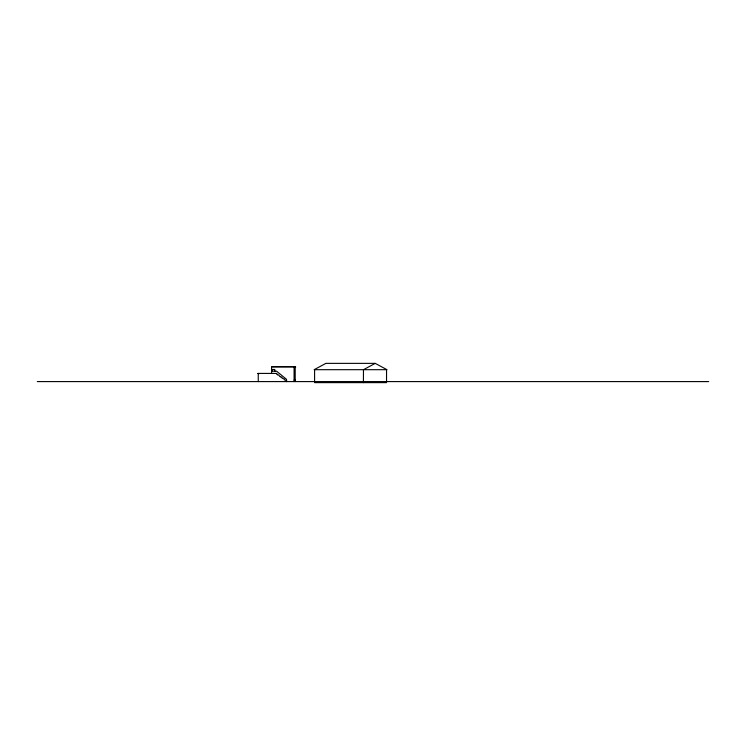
<?xml version="1.0" encoding="UTF-8"?>
<svg xmlns="http://www.w3.org/2000/svg" width="746" height="746" viewBox="0 0 746 746"><rect width="100%" height="100%" fill="white"/><g stroke="black" fill="none" stroke-linecap="round" stroke-linejoin="round"><path stroke-width="1.12" d="M375.229 363.367L325.89 363.367L314.141 369.69L386.978 369.69L375.229 363.367L363.479 369.69L363.395 382.633M271.516 371.172L276.561 371.172L286.52 379.332L286.52 381.588M259.104 373.643L257.78 373.42L276.561 373.42L276.561 374.212L277.661 374.212L277.661 375.014L278.762 375.014L279.871 376.599L280.972 376.599L280.972 377.392L282.072 377.392L282.072 378.194L284.273 378.987L284.273 379.817L286.576 380.609L286.576 381.588M294.101 380.087L295.202 380.087M37.3 381.588L708.7 381.588M386.54 369.69L386.54 382.633L314.588 382.633L314.588 369.69M295.202 367.312L295.202 381.588M294.67 366.771L272.094 366.771M294.465 366.771L294.465 367.312M294.083 381.588L294.083 367.312L295.584 367.312L295.584 366.771L271.572 366.771L271.572 373.42M274.789 371.452L274.789 369.475L272.187 369.475L272.187 371.452M258.256 373.643L258.256 381.588"/></g></svg>
